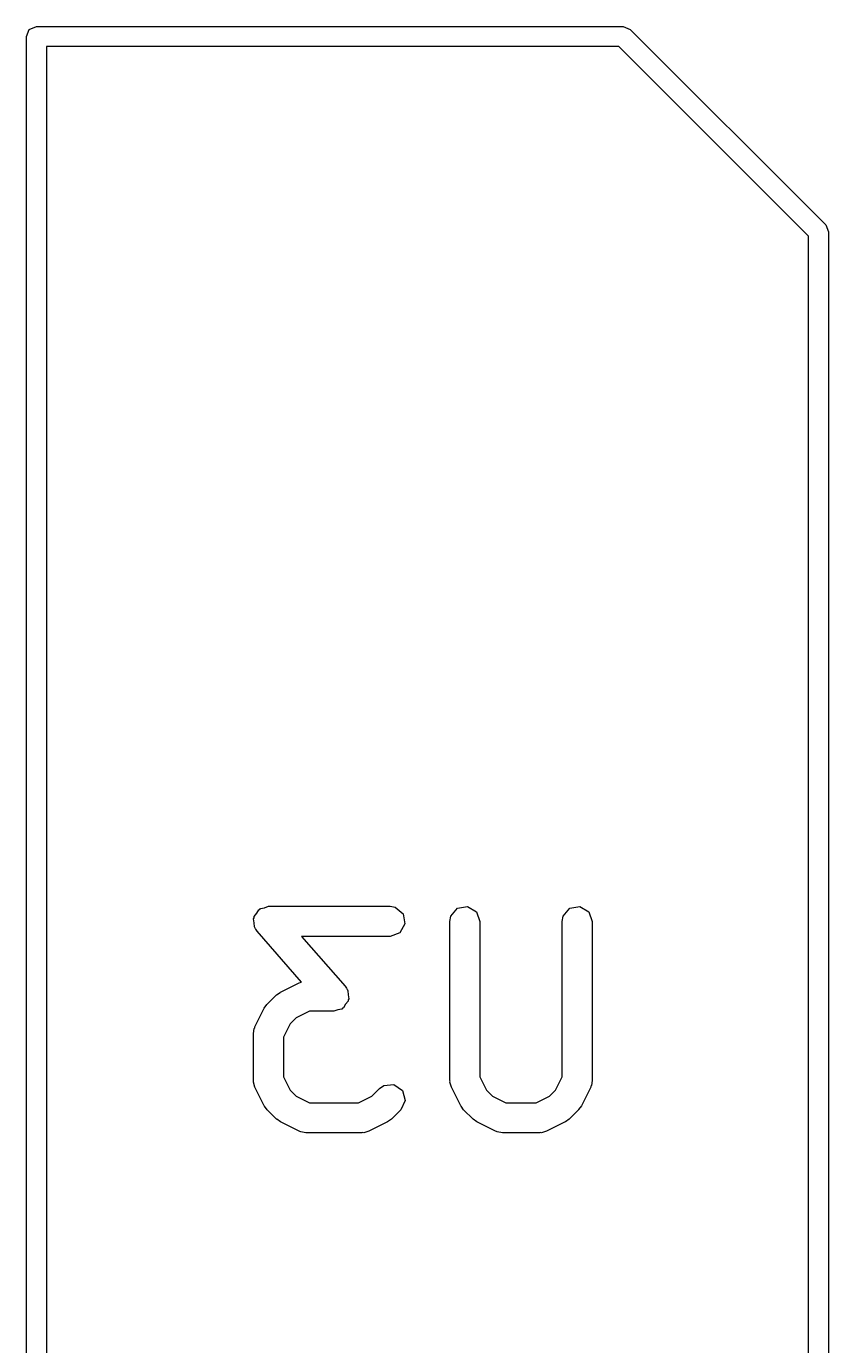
# Model space of a CAD drawing. Extents: x 0.04 to 2.09, y 0.3 to 3.78.
# Drawn here: x 0.4803 to 0.6378, y 0.9619 to 1.2209 of the extents above; entities that cross this region are included whole.
import ezdxf

# ---------------------------------------------------------------- set-up
doc = ezdxf.new("R2010")
doc.units = 0
doc.header["$MEASUREMENT"] = 0
doc.layers.add('BLACK', color=7, linetype='CONTINUOUS')

msp = doc.modelspace()

# ---------------------------------------------------------------- linework, layer by layer
at = {"layer": 'BLACK', "linetype": 'CONTINUOUS'}
for p, q in [((0.480315, 1.21894), (0.480892, 1.22033)), ((0.480892, 1.22033), (0.482283, 1.22091)), ((0.482283, 1.22091), (0.597441, 1.22091)), ((0.597441, 1.22091), (0.598833, 1.22033)), ((0.598833, 1.22033), (0.637219, 1.18194)), ((0.480315, 0.829173), (0.480315, 1.21894)), ((0.484252, 1.21697), (0.484252, 0.831142)), ((0.596626, 1.21697), (0.484252, 1.21697)), ((0.633858, 1.17974), (0.596626, 1.21697)), ((0.637219, 1.18194), (0.637795, 1.18055)), ((0.633858, 0.831142), (0.633858, 1.17974)), ((0.637795, 1.18055), (0.637795, 0.829173)), ((0.525026, 1.04614), (0.525525, 1.04676)), ((0.525525, 1.04676), (0.525924, 1.04745)), ((0.525924, 1.04745), (0.526145, 1.04753)), ((0.526145, 1.04753), (0.526293, 1.04771)), ((0.526293, 1.04771), (0.527073, 1.04786)), ((0.527073, 1.04786), (0.527821, 1.04814)), ((0.527821, 1.04814), (0.551706, 1.04814)), ((0.551706, 1.04814), (0.552716, 1.04796)), ((0.552716, 1.04796), (0.554263, 1.04666)), ((0.554263, 1.04666), (0.554614, 1.04467)), ((0.563629, 1.04619), (0.564928, 1.04774)), ((0.564928, 1.04774), (0.566917, 1.04809)), ((0.566917, 1.04809), (0.568666, 1.04708)), ((0.568666, 1.04708), (0.569357, 1.04518)), ((0.585677, 1.04619), (0.586975, 1.04774)), ((0.586975, 1.04774), (0.588964, 1.04809)), ((0.588964, 1.04809), (0.590713, 1.04708)), ((0.590713, 1.04708), (0.591404, 1.04518)), ((0.524914, 1.0457), (0.525031, 1.0459)), ((0.525052, 1.04491), (0.524914, 1.0457)), ((0.525031, 1.0459), (0.525026, 1.04614)), ((0.525068, 1.04412), (0.525052, 1.04491)), ((0.525243, 1.04383), (0.525068, 1.04412)), ((0.554614, 1.04467), (0.553604, 1.04292)), ((0.563451, 1.04518), (0.563629, 1.04619)), ((0.563451, 1.01395), (0.563451, 1.04518)), ((0.569357, 1.04518), (0.569357, 1.01465)), ((0.585499, 1.04518), (0.585677, 1.04619)), ((0.585499, 1.01465), (0.585499, 1.04518)), ((0.591404, 1.04518), (0.591404, 1.01395)), ((0.525264, 1.04371), (0.525243, 1.04383)), ((0.525369, 1.04362), (0.525264, 1.04371)), ((0.525599, 1.04324), (0.525369, 1.04362)), ((0.534324, 1.03327), (0.525599, 1.04324)), ((0.551706, 1.04223), (0.534329, 1.04223)), ((0.534329, 1.04223), (0.542905, 1.03243)), ((0.553604, 1.04292), (0.551706, 1.04223)), ((0.529408, 1.03074), (0.530131, 1.03124)), ((0.530131, 1.03124), (0.530176, 1.03129)), ((0.530176, 1.03129), (0.53385, 1.03313)), ((0.53385, 1.03313), (0.534324, 1.03327)), ((0.542905, 1.03243), (0.543134, 1.03205)), ((0.543134, 1.03205), (0.54324, 1.03196)), ((0.54324, 1.03196), (0.543261, 1.03184)), ((0.543261, 1.03184), (0.543436, 1.03155)), ((0.543436, 1.03155), (0.543452, 1.03076)), ((0.527018, 1.02813), (0.527544, 1.02884)), ((0.527544, 1.02884), (0.527571, 1.0289)), ((0.527571, 1.0289), (0.529408, 1.03074)), ((0.542978, 1.02891), (0.54258, 1.02822)), ((0.543477, 1.02953), (0.542978, 1.02891)), ((0.543452, 1.03076), (0.54359, 1.02997)), ((0.54359, 1.02997), (0.543473, 1.02977)), ((0.543473, 1.02977), (0.543477, 1.02953)), ((0.52518, 1.02446), (0.527018, 1.02813)), ((0.533245, 1.02622), (0.532086, 1.02506)), ((0.535868, 1.02753), (0.533245, 1.02622)), ((0.540682, 1.02753), (0.535868, 1.02753)), ((0.54143, 1.02781), (0.540682, 1.02753)), ((0.542211, 1.02796), (0.54143, 1.02781)), ((0.542359, 1.02814), (0.542211, 1.02796)), ((0.54258, 1.02822), (0.542359, 1.02814)), ((0.524869, 1.02314), (0.525047, 1.02415)), ((0.525047, 1.02415), (0.52516, 1.02428)), ((0.52516, 1.02428), (0.52518, 1.02446)), ((0.532086, 1.02506), (0.530774, 1.02244)), ((0.524869, 1.01395), (0.524869, 1.02314)), ((0.530774, 1.02244), (0.530774, 1.01465)), ((0.524929, 1.01378), (0.524869, 1.01395)), ((0.524888, 1.01361), (0.524929, 1.01378)), ((0.52518, 1.01263), (0.524888, 1.01361)), ((0.530774, 1.01465), (0.532086, 1.01202)), ((0.549618, 1.01236), (0.550458, 1.01295)), ((0.550458, 1.01295), (0.55247, 1.01313)), ((0.55247, 1.01313), (0.554125, 1.01197)), ((0.563512, 1.01378), (0.563451, 1.01395)), ((0.563471, 1.01361), (0.563512, 1.01378)), ((0.563763, 1.01263), (0.563471, 1.01361)), ((0.569357, 1.01465), (0.570668, 1.01202)), ((0.584187, 1.01202), (0.585499, 1.01465)), ((0.591226, 1.01294), (0.591113, 1.0128)), ((0.591404, 1.01395), (0.591226, 1.01294)), ((0.527018, 1.00896), (0.52518, 1.01263)), ((0.532086, 1.01202), (0.533245, 1.01087)), ((0.533245, 1.01087), (0.535868, 1.00955)), ((0.545497, 1.00955), (0.54812, 1.01087)), ((0.54812, 1.01087), (0.549618, 1.01236)), ((0.554125, 1.01197), (0.554648, 1.01002)), ((0.5656, 1.00896), (0.563763, 1.01263)), ((0.570668, 1.01202), (0.571828, 1.01087)), ((0.571828, 1.01087), (0.57445, 1.00955)), ((0.580405, 1.00955), (0.583028, 1.01087)), ((0.583028, 1.01087), (0.584187, 1.01202)), ((0.591092, 1.01263), (0.589255, 1.00896)), ((0.591113, 1.0128), (0.591092, 1.01263)), ((0.527065, 1.00891), (0.527018, 1.00896)), ((0.527571, 1.00819), (0.527065, 1.00891)), ((0.529408, 1.00635), (0.527571, 1.00819)), ((0.535868, 1.00955), (0.545497, 1.00955)), ((0.553794, 1.00819), (0.551957, 1.00635)), ((0.554648, 1.01002), (0.553794, 1.00819)), ((0.565647, 1.00891), (0.5656, 1.00896)), ((0.566154, 1.00819), (0.565647, 1.00891)), ((0.567991, 1.00635), (0.566154, 1.00819)), ((0.57445, 1.00955), (0.580405, 1.00955)), ((0.588702, 1.00819), (0.586865, 1.00635)), ((0.588729, 1.00825), (0.588702, 1.00819)), ((0.589255, 1.00896), (0.588729, 1.00825)), ((0.529467, 1.00632), (0.529408, 1.00635)), ((0.530176, 1.0058), (0.529467, 1.00632)), ((0.53385, 1.00396), (0.530176, 1.0058)), ((0.551189, 1.0058), (0.547515, 1.00396)), ((0.551234, 1.00584), (0.551189, 1.0058)), ((0.551957, 1.00635), (0.551234, 1.00584)), ((0.568049, 1.00632), (0.567991, 1.00635)), ((0.568758, 1.0058), (0.568049, 1.00632)), ((0.572433, 1.00396), (0.568758, 1.0058)), ((0.586097, 1.0058), (0.582423, 1.00396)), ((0.586142, 1.00584), (0.586097, 1.0058)), ((0.586865, 1.00635), (0.586142, 1.00584)), ((0.534025, 1.00394), (0.53385, 1.00396)), ((0.534161, 1.00383), (0.534025, 1.00394)), ((0.535171, 1.00365), (0.534161, 1.00383)), ((0.546194, 1.00365), (0.535171, 1.00365)), ((0.54636, 1.00371), (0.546194, 1.00365)), ((0.546532, 1.00367), (0.54636, 1.00371)), ((0.547515, 1.00396), (0.546532, 1.00367)), ((0.572608, 1.00394), (0.572433, 1.00396)), ((0.572743, 1.00383), (0.572608, 1.00394)), ((0.573753, 1.00365), (0.572743, 1.00383)), ((0.581102, 1.00365), (0.573753, 1.00365)), ((0.581268, 1.00371), (0.581102, 1.00365)), ((0.58144, 1.00367), (0.581268, 1.00371)), ((0.582423, 1.00396), (0.58144, 1.00367))]:
    msp.add_line(p, q, dxfattribs=at)

doc.saveas('drawing.dxf')
